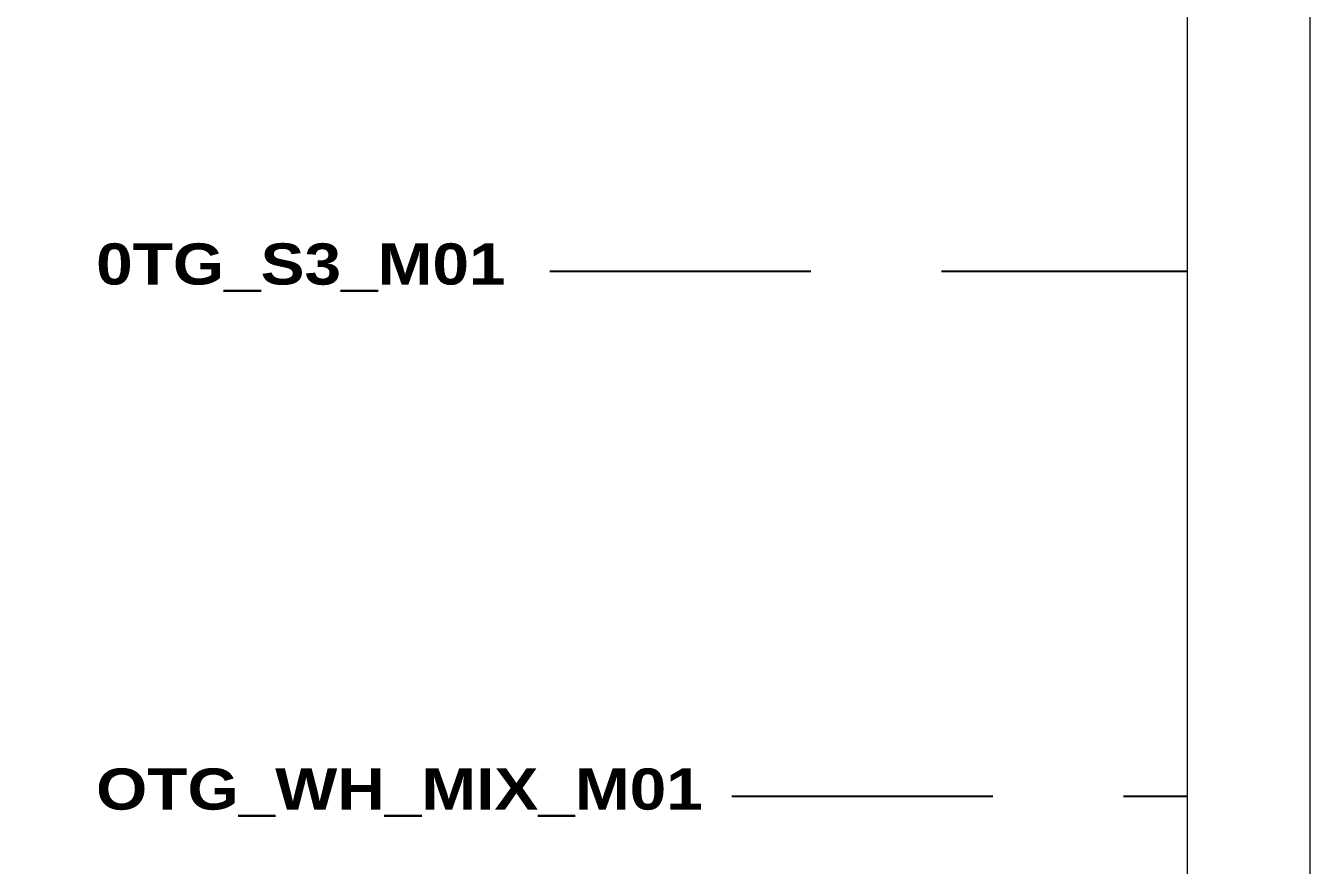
# Model space of a CAD drawing. Header units: centimetres. Extents: x -6233 to 67854, y 107 to 55669.
# Drawn here: x 42957 to 44518, y 32222 to 33241 of the extents above; entities that cross this region are included whole.
import ezdxf
from ezdxf.enums import TextEntityAlignment as Align

# ---------------------------------------------------------------- set-up
doc = ezdxf.new("R2010")
doc.units = ezdxf.units.CM
doc.header["$LTSCALE"] = 25.4
doc.linetypes.add('HIDDEN', pattern=[0.375, 0.25, -0.125])
doc.layers.add('Etiket-Line-L', color=7, linetype='Continuous')
doc.layers.add('EtIket-Line-S', color=2, linetype='Continuous')
doc.styles.add('Bold', font='ariblk.ttf', dxfattribs={"height": 25.4})

# ---------------------------------------------------------------- blocks, each defined once
blk = doc.blocks.new('x5 Out Line')
at = {"lineweight": 15}
blk.add_lwpolyline([(395.8, 9.65), (395.8, 277.06), (9.65, 277.06), (9.65, 9.65)], close=True, dxfattribs=at)
at = {"layer": 'EtIket-Line-S', "lineweight": 9, "ltscale": 0.5}
blk.add_lwpolyline([(0, 0), (405.45, 0), (405.45, 286.71), (0, 286.71)], close=True, dxfattribs=at)

msp = doc.modelspace()

# ---------------------------------------------------------------- linework, layer by layer
at = {"color": 146, "linetype": 'HIDDEN', "ltscale": 50, "true_color": 0x105689}
for p, q in [((43593.5, 32943.3), (44368.5, 32943.3)), ((43814.8, 32305.5), (44368.5, 32305.5))]:
    msp.add_line(p, q, dxfattribs=at)

# ---------------------------------------------------------------- block references
at = {"layer": 'Etiket-Line-L', "lineweight": 0, "xscale": 15.48351216233742, "yscale": 15.48351216233742, "zscale": 15.48351216233742}
msp.add_blockref('x5 Out Line', (38240.2, 30947.6), dxfattribs=at)

# ---------------------------------------------------------------- texts
at = {"ltscale": 500, "style": 'Bold'}
for s, p in [('0TG_S3_M01', (43042.2, 32952)), ('OTG_WH_MIX_M01', (43042.2, 32314.2))]:
    msp.add_text(s, height=50, dxfattribs=at).set_placement(p, align=Align.MIDDLE_LEFT)

doc.saveas('drawing.dxf')
